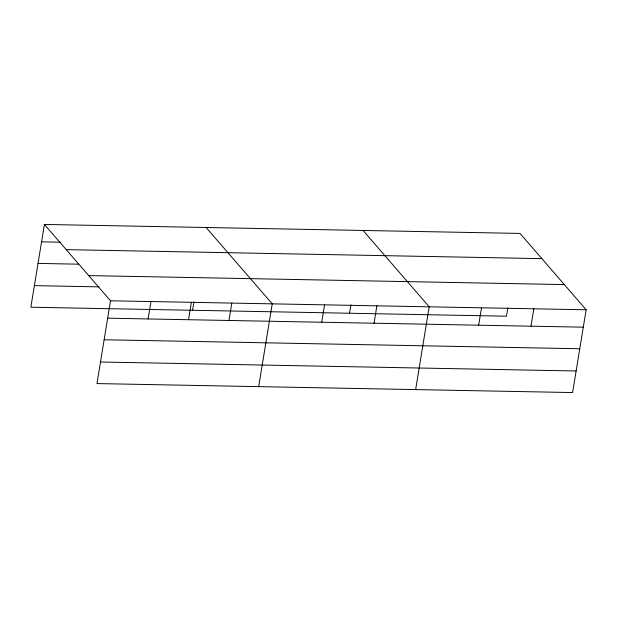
<?xml version="1.0" encoding="UTF-8"?>
<svg xmlns="http://www.w3.org/2000/svg" width="617" height="617" viewBox="0 0 617 617"><rect width="100%" height="100%" fill="white"/><g stroke="black" fill="none" stroke-linecap="round" stroke-linejoin="round"><path stroke-width="0.93" d="M44.409 224.441L110.52 300.795L96.962 383.573L572.591 392.559L586.15 309.78L520.038 233.427L44.409 224.441L30.85 307.22L506.48 316.205L507.86 307.767M148.103 318.95L150.949 301.559M188.532 319.714L191.378 302.322M192.566 310.274L193.946 301.836M228.961 320.478L231.807 303.086M258.677 386.628L272.236 303.849L206.117 227.496M321.704 322.228L324.557 304.837M349.523 313.243L350.903 304.798M374.025 323.223L376.871 305.824M415.634 389.597L429.193 306.811L363.074 230.465M478.661 325.198L481.515 307.806M530.982 326.185L533.828 308.793M41.555 241.833L60.805 242.203M66.227 249.638L541.849 258.623M38.023 263.413L78.452 264.176M88.701 275.598L564.331 284.584M34.382 285.64L98.874 286.859M110.52 300.795L586.15 309.78M107.674 318.187L583.304 327.172M104.142 339.766L579.772 348.752M100.502 361.994L576.131 370.979"/></g></svg>
